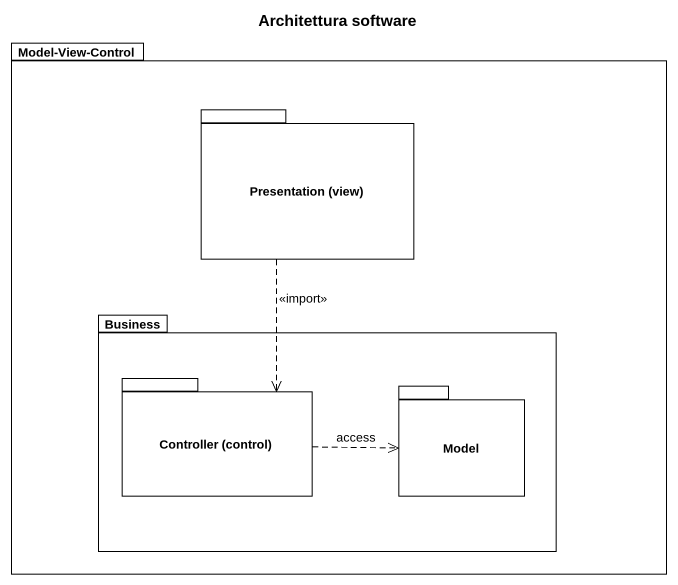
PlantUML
@startuml
title Architettura software
package "Model-View-Control" as Model_View_Control {
  package "Presentation (view)" as Presentation_view {
  }
  package Business {
    package "Controller (control)" as Controller_control {
    }
    package Model {
    }
  }
}
Presentation_view ..> Controller_control : <<import>>
Controller_control .right.> Model : access
@enduml
